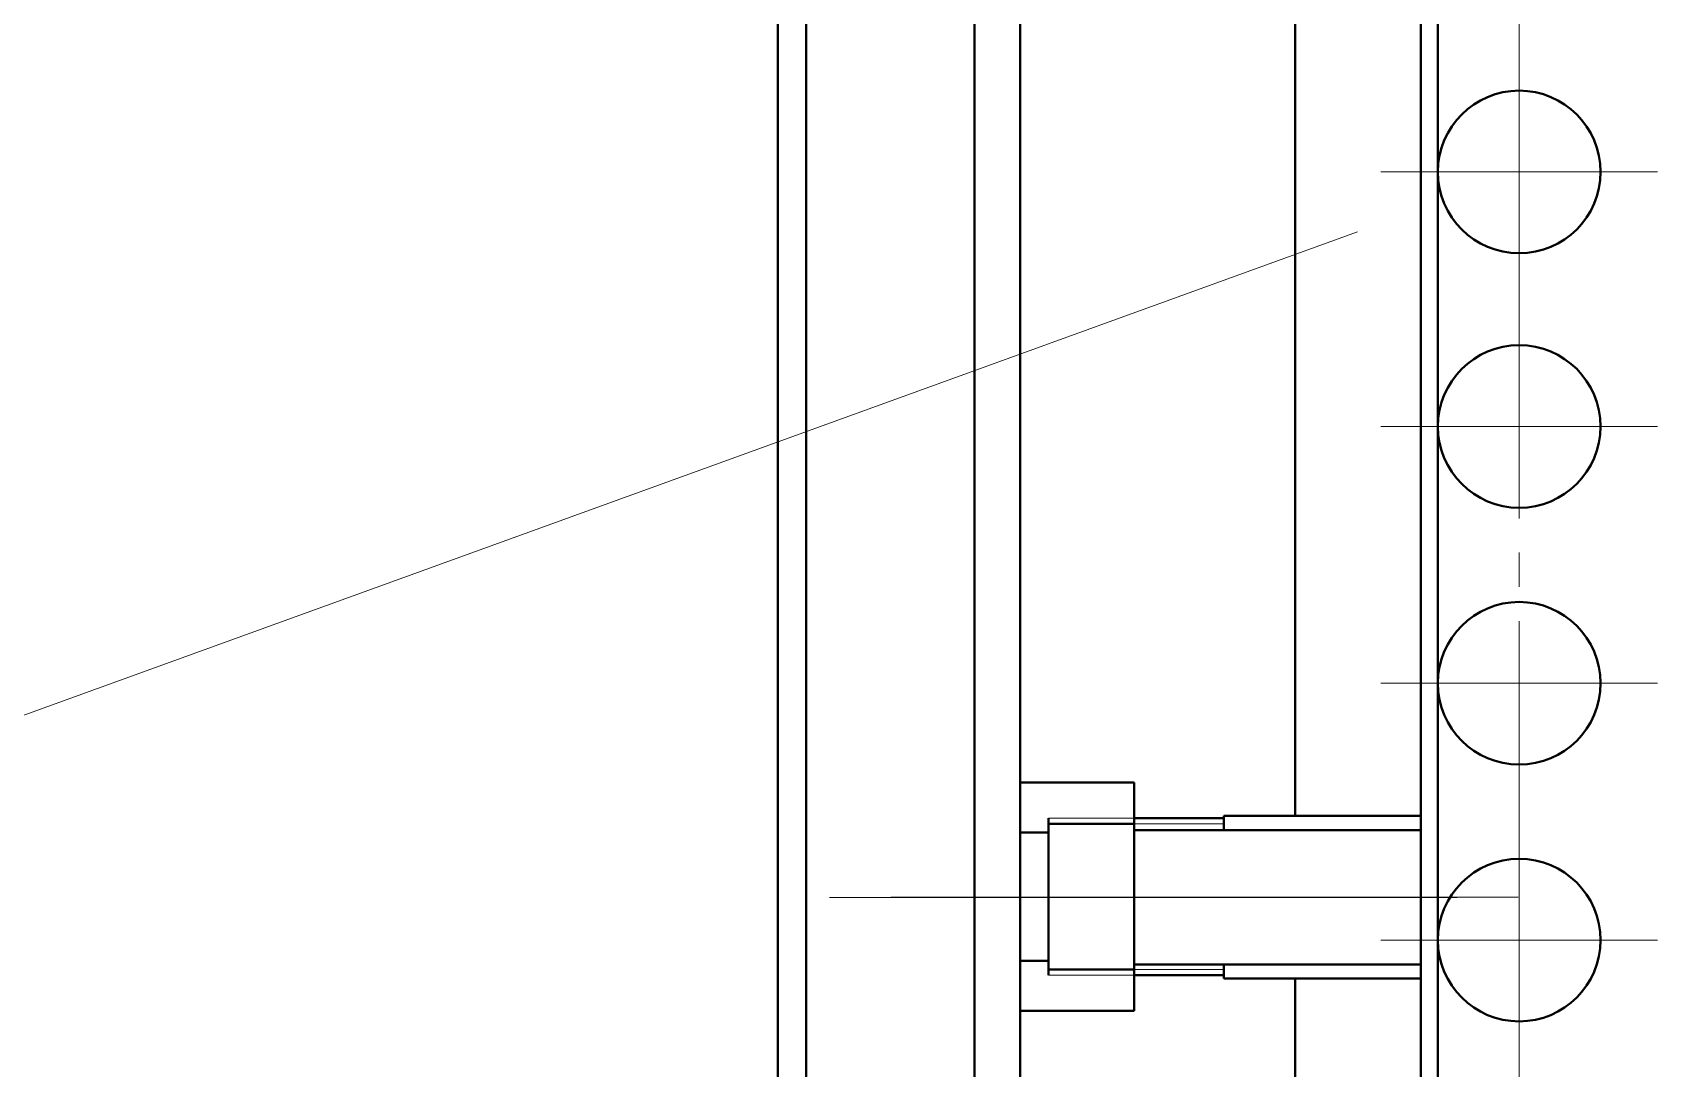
# Model space of a CAD drawing. Header units: millimetres. Extents: x 1794 to 2214, y -1115 to -518.
# Drawn here: x 1855.49 to 1883.97, y -712.96 to -694.81 of the extents above; entities that cross this region are included whole.
import ezdxf

# ---------------------------------------------------------------- set-up
doc = ezdxf.new("R2010")
doc.units = ezdxf.units.MM
doc.linetypes.add('JIS_08_11', pattern=[12.8, 11, -0.6, 0.6, -0.6])
for name, color, linetype, lineweight in [('中心线', 4, 'JIS_08_11', 20), ('外壳线', 1, 'Continuous', 40), ('尺寸线', 2, 'Continuous', 20)]:
    doc.layers.add(name, color=color, linetype=linetype, lineweight=lineweight)

msp = doc.modelspace()

# ---------------------------------------------------------------- linework, layer by layer
at = {"layer": '中心线'}
for p, q in [((1881.547, -754.526), (1881.547, -656.804)), ((1879.122, -697.255), (1883.971, -697.255)), ((1879.122, -697.255), (1883.971, -697.255)), ((1879.122, -697.255), (1883.971, -697.255)), ((1879.122, -697.255), (1883.971, -697.255)), ((1879.122, -697.255), (1883.971, -697.255)), ((1879.122, -697.255), (1883.971, -697.255)), ((1879.122, -697.255), (1883.971, -697.255)), ((1879.122, -697.255), (1883.971, -697.255)), ((1879.122, -697.255), (1883.971, -697.255)), ((1879.122, -697.255), (1883.971, -697.255)), ((1879.122, -697.255), (1883.971, -697.255)), ((1879.122, -697.255), (1883.971, -697.255)), ((1879.122, -697.255), (1883.971, -697.255)), ((1879.122, -697.255), (1883.971, -697.255)), ((1879.122, -697.255), (1883.971, -697.255)), ((1879.122, -697.255), (1883.971, -697.255)), ((1879.122, -697.255), (1883.971, -697.255)), ((1879.122, -697.255), (1883.971, -697.255)), ((1879.122, -697.255), (1883.971, -697.255)), ((1879.122, -697.255), (1883.971, -697.255)), ((1879.122, -697.255), (1883.971, -697.255)), ((1879.122, -697.255), (1883.971, -697.255)), ((1879.122, -697.255), (1883.971, -697.255)), ((1879.122, -697.255), (1883.971, -697.255)), ((1879.122, -697.255), (1883.971, -697.255)), ((1879.122, -697.255), (1883.971, -697.255)), ((1879.122, -697.255), (1883.971, -697.255)), ((1879.122, -697.255), (1883.971, -697.255)), ((1879.122, -697.255), (1883.971, -697.255)), ((1879.122, -697.255), (1883.971, -697.255)), ((1879.122, -697.255), (1883.971, -697.255)), ((1879.122, -697.255), (1883.971, -697.255)), ((1879.122, -697.255), (1883.971, -697.255)), ((1879.122, -697.255), (1883.971, -697.255)), ((1879.122, -697.255), (1883.971, -697.255)), ((1879.122, -697.255), (1883.971, -697.255)), ((1879.122, -697.255), (1883.971, -697.255)), ((1879.122, -697.255), (1883.971, -697.255)), ((1879.122, -697.255), (1883.971, -697.255)), ((1879.122, -697.255), (1883.971, -697.255)), ((1879.122, -697.255), (1883.971, -697.255)), ((1879.122, -697.255), (1883.971, -697.255)), ((1879.122, -697.255), (1883.971, -697.255)), ((1879.122, -697.255), (1883.971, -697.255)), ((1879.122, -697.255), (1883.971, -697.255)), ((1879.122, -697.255), (1883.971, -697.255)), ((1879.122, -697.255), (1883.971, -697.255)), ((1879.122, -697.255), (1883.971, -697.255)), ((1879.122, -697.255), (1883.971, -697.255)), ((1879.122, -697.255), (1883.971, -697.255)), ((1879.122, -697.255), (1883.971, -697.255)), ((1879.122, -697.255), (1883.971, -697.255)), ((1879.122, -697.255), (1883.971, -697.255)), ((1879.122, -697.255), (1883.971, -697.255)), ((1879.122, -697.255), (1883.971, -697.255)), ((1879.122, -697.255), (1883.971, -697.255)), ((1879.122, -697.255), (1883.971, -697.255)), ((1879.122, -697.255), (1883.971, -697.255)), ((1879.122, -697.255), (1883.971, -697.255)), ((1879.122, -697.255), (1883.971, -697.255)), ((1879.122, -697.255), (1883.971, -697.255)), ((1879.122, -697.255), (1883.971, -697.255)), ((1879.122, -697.255), (1883.971, -697.255)), ((1879.122, -697.255), (1883.971, -697.255)), ((1879.122, -697.255), (1883.971, -697.255)), ((1879.122, -697.255), (1883.971, -697.255)), ((1879.122, -697.255), (1883.971, -697.255)), ((1879.122, -697.255), (1883.971, -697.255)), ((1879.122, -697.255), (1883.971, -697.255)), ((1879.122, -697.255), (1883.971, -697.255)), ((1879.122, -697.255), (1883.971, -697.255)), ((1879.122, -697.255), (1883.971, -697.255)), ((1879.122, -697.255), (1883.971, -697.255)), ((1879.122, -697.255), (1883.971, -697.255)), ((1879.122, -697.255), (1883.971, -697.255)), ((1879.122, -697.255), (1883.971, -697.255)), ((1879.122, -697.255), (1883.971, -697.255)), ((1879.122, -697.255), (1883.971, -697.255)), ((1879.122, -697.255), (1883.971, -697.255)), ((1879.122, -697.255), (1883.971, -697.255)), ((1879.122, -697.255), (1883.971, -697.255)), ((1879.122, -697.255), (1883.971, -697.255)), ((1879.122, -697.255), (1883.971, -697.255)), ((1879.122, -697.255), (1883.971, -697.255)), ((1879.122, -697.255), (1883.971, -697.255)), ((1879.122, -697.255), (1883.971, -697.255)), ((1879.122, -697.255), (1883.971, -697.255)), ((1879.122, -697.255), (1883.971, -697.255)), ((1879.122, -697.255), (1883.971, -697.255)), ((1879.122, -697.255), (1883.971, -697.255)), ((1879.122, -697.255), (1883.971, -697.255)), ((1879.122, -697.255), (1883.971, -697.255)), ((1879.122, -697.255), (1883.971, -697.255)), ((1879.122, -697.255), (1883.971, -697.255)), ((1879.122, -697.255), (1883.971, -697.255)), ((1879.122, -697.255), (1883.971, -697.255)), ((1879.122, -697.255), (1883.971, -697.255)), ((1879.122, -697.255), (1883.971, -697.255)), ((1879.122, -697.255), (1883.971, -697.255)), ((1879.122, -697.255), (1883.971, -697.255)), ((1879.122, -701.715), (1883.971, -701.715)), ((1879.122, -701.715), (1883.971, -701.715)), ((1879.122, -701.715), (1883.971, -701.715)), ((1879.122, -701.715), (1883.971, -701.715)), ((1879.122, -701.715), (1883.971, -701.715)), ((1879.122, -701.715), (1883.971, -701.715)), ((1879.122, -701.715), (1883.971, -701.715)), ((1879.122, -701.715), (1883.971, -701.715)), ((1879.122, -701.715), (1883.971, -701.715)), ((1879.122, -701.715), (1883.971, -701.715)), ((1879.122, -701.715), (1883.971, -701.715)), ((1879.122, -701.715), (1883.971, -701.715)), ((1879.122, -701.715), (1883.971, -701.715)), ((1879.122, -701.715), (1883.971, -701.715)), ((1879.122, -701.715), (1883.971, -701.715)), ((1879.122, -701.715), (1883.971, -701.715)), ((1879.122, -701.715), (1883.971, -701.715)), ((1879.122, -701.715), (1883.971, -701.715)), ((1879.122, -701.715), (1883.971, -701.715)), ((1879.122, -701.715), (1883.971, -701.715)), ((1879.122, -701.715), (1883.971, -701.715)), ((1879.122, -701.715), (1883.971, -701.715)), ((1879.122, -701.715), (1883.971, -701.715)), ((1879.122, -701.715), (1883.971, -701.715)), ((1879.122, -701.715), (1883.971, -701.715)), ((1879.122, -701.715), (1883.971, -701.715)), ((1879.122, -701.715), (1883.971, -701.715)), ((1879.122, -701.715), (1883.971, -701.715)), ((1879.122, -701.715), (1883.971, -701.715)), ((1879.122, -701.715), (1883.971, -701.715)), ((1879.122, -701.715), (1883.971, -701.715)), ((1879.122, -701.715), (1883.971, -701.715)), ((1879.122, -701.715), (1883.971, -701.715)), ((1879.122, -701.715), (1883.971, -701.715)), ((1879.122, -701.715), (1883.971, -701.715)), ((1879.122, -701.715), (1883.971, -701.715)), ((1879.122, -701.715), (1883.971, -701.715)), ((1879.122, -701.715), (1883.971, -701.715)), ((1879.122, -701.715), (1883.971, -701.715)), ((1879.122, -701.715), (1883.971, -701.715)), ((1879.122, -701.715), (1883.971, -701.715)), ((1879.122, -701.715), (1883.971, -701.715)), ((1879.122, -701.715), (1883.971, -701.715)), ((1879.122, -701.715), (1883.971, -701.715)), ((1879.122, -701.715), (1883.971, -701.715)), ((1879.122, -701.715), (1883.971, -701.715)), ((1879.122, -701.715), (1883.971, -701.715)), ((1879.122, -701.715), (1883.971, -701.715)), ((1879.122, -701.715), (1883.971, -701.715)), ((1879.122, -701.715), (1883.971, -701.715)), ((1879.122, -701.715), (1883.971, -701.715)), ((1879.122, -701.715), (1883.971, -701.715)), ((1879.122, -701.715), (1883.971, -701.715)), ((1879.122, -701.715), (1883.971, -701.715)), ((1879.122, -701.715), (1883.971, -701.715)), ((1879.122, -701.715), (1883.971, -701.715)), ((1879.122, -701.715), (1883.971, -701.715)), ((1879.122, -701.715), (1883.971, -701.715)), ((1879.122, -701.715), (1883.971, -701.715)), ((1879.122, -701.715), (1883.971, -701.715)), ((1879.122, -701.715), (1883.971, -701.715)), ((1879.122, -701.715), (1883.971, -701.715)), ((1879.122, -701.715), (1883.971, -701.715)), ((1879.122, -701.715), (1883.971, -701.715)), ((1879.122, -701.715), (1883.971, -701.715)), ((1879.122, -701.715), (1883.971, -701.715)), ((1879.122, -701.715), (1883.971, -701.715)), ((1879.122, -701.715), (1883.971, -701.715)), ((1879.122, -701.715), (1883.971, -701.715)), ((1879.122, -701.715), (1883.971, -701.715)), ((1879.122, -701.715), (1883.971, -701.715)), ((1879.122, -701.715), (1883.971, -701.715)), ((1879.122, -701.715), (1883.971, -701.715)), ((1879.122, -701.715), (1883.971, -701.715)), ((1879.122, -701.715), (1883.971, -701.715)), ((1879.122, -701.715), (1883.971, -701.715)), ((1879.122, -701.715), (1883.971, -701.715)), ((1879.122, -701.715), (1883.971, -701.715)), ((1879.122, -701.715), (1883.971, -701.715)), ((1879.122, -701.715), (1883.971, -701.715)), ((1879.122, -701.715), (1883.971, -701.715)), ((1879.122, -701.715), (1883.971, -701.715)), ((1879.122, -701.715), (1883.971, -701.715)), ((1879.122, -701.715), (1883.971, -701.715)), ((1879.122, -701.715), (1883.971, -701.715)), ((1879.122, -701.715), (1883.971, -701.715)), ((1879.122, -701.715), (1883.971, -701.715)), ((1879.122, -701.715), (1883.971, -701.715)), ((1879.122, -701.715), (1883.971, -701.715)), ((1879.122, -701.715), (1883.971, -701.715)), ((1879.122, -701.715), (1883.971, -701.715)), ((1879.122, -701.715), (1883.971, -701.715)), ((1879.122, -701.715), (1883.971, -701.715)), ((1879.122, -701.715), (1883.971, -701.715)), ((1879.122, -701.715), (1883.971, -701.715)), ((1879.122, -701.715), (1883.971, -701.715)), ((1879.122, -701.715), (1883.971, -701.715)), ((1879.122, -701.715), (1883.971, -701.715)), ((1879.122, -701.715), (1883.971, -701.715)), ((1879.122, -701.715), (1883.971, -701.715)), ((1879.122, -706.215), (1883.971, -706.215)), ((1879.122, -706.215), (1883.971, -706.215)), ((1879.122, -706.215), (1883.971, -706.215)), ((1879.122, -706.215), (1883.971, -706.215)), ((1879.122, -706.215), (1883.971, -706.215)), ((1879.122, -706.215), (1883.971, -706.215)), ((1879.122, -706.215), (1883.971, -706.215)), ((1879.122, -706.215), (1883.971, -706.215)), ((1879.122, -706.215), (1883.971, -706.215)), ((1879.122, -706.215), (1883.971, -706.215)), ((1879.122, -706.215), (1883.971, -706.215)), ((1879.122, -706.215), (1883.971, -706.215)), ((1879.122, -706.215), (1883.971, -706.215)), ((1879.122, -706.215), (1883.971, -706.215)), ((1879.122, -706.215), (1883.971, -706.215)), ((1879.122, -706.215), (1883.971, -706.215)), ((1879.122, -706.215), (1883.971, -706.215)), ((1879.122, -706.215), (1883.971, -706.215)), ((1879.122, -706.215), (1883.971, -706.215)), ((1879.122, -706.215), (1883.971, -706.215)), ((1879.122, -706.215), (1883.971, -706.215)), ((1879.122, -706.215), (1883.971, -706.215)), ((1879.122, -706.215), (1883.971, -706.215)), ((1879.122, -706.215), (1883.971, -706.215)), ((1879.122, -706.215), (1883.971, -706.215)), ((1879.122, -706.215), (1883.971, -706.215)), ((1879.122, -706.215), (1883.971, -706.215)), ((1879.122, -706.215), (1883.971, -706.215)), ((1879.122, -706.215), (1883.971, -706.215)), ((1879.122, -706.215), (1883.971, -706.215)), ((1879.122, -706.215), (1883.971, -706.215)), ((1879.122, -706.215), (1883.971, -706.215)), ((1879.122, -706.215), (1883.971, -706.215)), ((1879.122, -706.215), (1883.971, -706.215)), ((1879.122, -706.215), (1883.971, -706.215)), ((1879.122, -706.215), (1883.971, -706.215)), ((1879.122, -706.215), (1883.971, -706.215)), ((1879.122, -706.215), (1883.971, -706.215)), ((1879.122, -706.215), (1883.971, -706.215)), ((1879.122, -706.215), (1883.971, -706.215)), ((1879.122, -706.215), (1883.971, -706.215)), ((1879.122, -706.215), (1883.971, -706.215)), ((1879.122, -706.215), (1883.971, -706.215)), ((1879.122, -706.215), (1883.971, -706.215)), ((1879.122, -706.215), (1883.971, -706.215)), ((1879.122, -706.215), (1883.971, -706.215)), ((1879.122, -706.215), (1883.971, -706.215)), ((1879.122, -706.215), (1883.971, -706.215)), ((1879.122, -706.215), (1883.971, -706.215)), ((1879.122, -706.215), (1883.971, -706.215)), ((1879.122, -706.215), (1883.971, -706.215)), ((1879.122, -706.215), (1883.971, -706.215)), ((1879.122, -706.215), (1883.971, -706.215)), ((1879.122, -706.215), (1883.971, -706.215)), ((1879.122, -706.215), (1883.971, -706.215)), ((1879.122, -706.215), (1883.971, -706.215)), ((1879.122, -706.215), (1883.971, -706.215)), ((1879.122, -706.215), (1883.971, -706.215)), ((1879.122, -706.215), (1883.971, -706.215)), ((1879.122, -706.215), (1883.971, -706.215)), ((1879.122, -706.215), (1883.971, -706.215)), ((1879.122, -706.215), (1883.971, -706.215)), ((1879.122, -706.215), (1883.971, -706.215)), ((1879.122, -706.215), (1883.971, -706.215)), ((1879.122, -706.215), (1883.971, -706.215)), ((1879.122, -706.215), (1883.971, -706.215)), ((1879.122, -706.215), (1883.971, -706.215)), ((1879.122, -706.215), (1883.971, -706.215)), ((1879.122, -706.215), (1883.971, -706.215)), ((1879.122, -706.215), (1883.971, -706.215)), ((1879.122, -706.215), (1883.971, -706.215)), ((1879.122, -706.215), (1883.971, -706.215)), ((1879.122, -706.215), (1883.971, -706.215)), ((1879.122, -706.215), (1883.971, -706.215)), ((1879.122, -706.215), (1883.971, -706.215)), ((1879.122, -706.215), (1883.971, -706.215)), ((1879.122, -706.215), (1883.971, -706.215)), ((1879.122, -706.215), (1883.971, -706.215)), ((1879.122, -706.215), (1883.971, -706.215)), ((1879.122, -706.215), (1883.971, -706.215)), ((1879.122, -706.215), (1883.971, -706.215)), ((1879.122, -706.215), (1883.971, -706.215)), ((1879.122, -706.215), (1883.971, -706.215)), ((1879.122, -706.215), (1883.971, -706.215)), ((1879.122, -706.215), (1883.971, -706.215)), ((1879.122, -706.215), (1883.971, -706.215)), ((1879.122, -706.215), (1883.971, -706.215)), ((1879.122, -706.215), (1883.971, -706.215)), ((1879.122, -706.215), (1883.971, -706.215)), ((1879.122, -706.215), (1883.971, -706.215)), ((1879.122, -706.215), (1883.971, -706.215)), ((1879.122, -706.215), (1883.971, -706.215)), ((1879.122, -706.215), (1883.971, -706.215)), ((1879.122, -706.215), (1883.971, -706.215)), ((1879.122, -706.215), (1883.971, -706.215)), ((1879.122, -706.215), (1883.971, -706.215)), ((1879.122, -706.215), (1883.971, -706.215)), ((1879.122, -706.215), (1883.971, -706.215)), ((1879.122, -706.215), (1883.971, -706.215)), ((1879.122, -706.215), (1883.971, -706.215)), ((1869.458, -709.968), (1880.655, -709.968)), ((1870.531, -709.965), (1881.729, -709.965)), ((1879.122, -710.715), (1883.971, -710.715))]:
    msp.add_line(p, q, dxfattribs=at)
at = {"layer": '外壳线'}
for p, q in [((1871.998, -633.997), (1871.998, -752.468)), ((1872.798, -633.997), (1872.798, -752.468)), ((1868.551, -642.739), (1868.548, -754.098)), ((1869.048, -644.045), (1869.048, -754.098)), ((1877.622, -656.851), (1877.622, -708.54)), ((1879.822, -656.851), (1879.822, -756.286)), ((1880.122, -656.851), (1880.122, -756.286)), ((1872.797, -707.954), (1872.797, -711.954)), ((1872.797, -707.954), (1874.797, -707.954)), ((1874.797, -707.954), (1874.797, -711.954)), ((1873.297, -708.579), (1873.297, -711.329)), ((1874.797, -708.679), (1873.297, -708.679)), ((1874.797, -708.579), (1876.37, -708.579)), ((1879.822, -708.54), (1876.37, -708.54)), ((1876.37, -708.54), (1876.37, -708.79)), ((1873.297, -708.829), (1872.797, -708.829)), ((1879.822, -708.79), (1874.797, -708.79)), ((1873.297, -711.079), (1872.797, -711.079)), ((1874.798, -711.229), (1873.297, -711.229)), ((1874.797, -711.14), (1879.822, -711.14)), ((1876.37, -711.14), (1876.37, -711.39)), ((1874.797, -711.329), (1876.37, -711.329)), ((1876.37, -711.39), (1879.822, -711.39)), ((1877.622, -711.39), (1877.622, -756.286)), ((1872.797, -711.954), (1874.797, -711.954))]:
    msp.add_line(p, q, dxfattribs=at)
for centre in [(1881.547, -697.255), (1881.547, -697.255), (1881.547, -697.255), (1881.547, -697.255), (1881.547, -697.255), (1881.547, -697.255), (1881.547, -697.255), (1881.547, -697.255), (1881.547, -697.255), (1881.547, -697.255), (1881.547, -697.255), (1881.547, -697.255), (1881.547, -697.255), (1881.547, -697.255), (1881.547, -697.255), (1881.547, -697.255), (1881.547, -697.255), (1881.547, -697.255), (1881.547, -697.255), (1881.547, -697.255), (1881.547, -697.255), (1881.547, -697.255), (1881.547, -697.255), (1881.547, -697.255), (1881.547, -697.255), (1881.547, -697.255), (1881.547, -697.255), (1881.547, -697.255), (1881.547, -697.255), (1881.547, -697.255), (1881.547, -697.255), (1881.547, -697.255), (1881.547, -697.255), (1881.547, -697.255), (1881.547, -697.255), (1881.547, -697.255), (1881.547, -697.255), (1881.547, -697.255), (1881.547, -697.255), (1881.547, -697.255), (1881.547, -697.255), (1881.547, -697.255), (1881.547, -697.255), (1881.547, -697.255), (1881.547, -697.255), (1881.547, -697.255), (1881.547, -697.255), (1881.547, -697.255), (1881.547, -697.255), (1881.547, -697.255), (1881.547, -697.255), (1881.547, -697.255), (1881.547, -697.255), (1881.547, -697.255), (1881.547, -697.255), (1881.547, -697.255), (1881.547, -697.255), (1881.547, -697.255), (1881.547, -697.255), (1881.547, -697.255), (1881.547, -697.255), (1881.547, -697.255), (1881.547, -697.255), (1881.547, -697.255), (1881.547, -697.255), (1881.547, -697.255), (1881.547, -697.255), (1881.547, -697.255), (1881.547, -697.255), (1881.547, -697.255), (1881.547, -697.255), (1881.547, -697.255), (1881.547, -697.255), (1881.547, -697.255), (1881.547, -697.255), (1881.547, -697.255), (1881.547, -697.255), (1881.547, -697.255), (1881.547, -697.255), (1881.547, -697.255), (1881.547, -697.255), (1881.547, -697.255), (1881.547, -697.255), (1881.547, -697.255), (1881.547, -697.255), (1881.547, -697.255), (1881.547, -697.255), (1881.547, -697.255), (1881.547, -697.255), (1881.547, -697.255), (1881.547, -697.255), (1881.547, -697.255), (1881.547, -697.255), (1881.547, -697.255), (1881.547, -697.255), (1881.547, -697.255), (1881.547, -697.255), (1881.547, -697.255), (1881.547, -697.255), (1881.547, -697.255), (1881.547, -701.715), (1881.547, -701.715), (1881.547, -701.715), (1881.547, -701.715), (1881.547, -701.715), (1881.547, -701.715), (1881.547, -701.715), (1881.547, -701.715), (1881.547, -701.715), (1881.547, -701.715), (1881.547, -701.715), (1881.547, -701.715), (1881.547, -701.715), (1881.547, -701.715), (1881.547, -701.715), (1881.547, -701.715), (1881.547, -701.715), (1881.547, -701.715), (1881.547, -701.715), (1881.547, -701.715), (1881.547, -701.715), (1881.547, -701.715), (1881.547, -701.715), (1881.547, -701.715), (1881.547, -701.715), (1881.547, -701.715), (1881.547, -701.715), (1881.547, -701.715), (1881.547, -701.715), (1881.547, -701.715), (1881.547, -701.715), (1881.547, -701.715), (1881.547, -701.715), (1881.547, -701.715), (1881.547, -701.715), (1881.547, -701.715), (1881.547, -701.715), (1881.547, -701.715), (1881.547, -701.715), (1881.547, -701.715), (1881.547, -701.715), (1881.547, -701.715), (1881.547, -701.715), (1881.547, -701.715), (1881.547, -701.715), (1881.547, -701.715), (1881.547, -701.715), (1881.547, -701.715), (1881.547, -701.715), (1881.547, -701.715), (1881.547, -701.715), (1881.547, -701.715), (1881.547, -701.715), (1881.547, -701.715), (1881.547, -701.715), (1881.547, -701.715), (1881.547, -701.715), (1881.547, -701.715), (1881.547, -701.715), (1881.547, -701.715), (1881.547, -701.715), (1881.547, -701.715), (1881.547, -701.715), (1881.547, -701.715), (1881.547, -701.715), (1881.547, -701.715), (1881.547, -701.715), (1881.547, -701.715), (1881.547, -701.715), (1881.547, -701.715), (1881.547, -701.715), (1881.547, -701.715), (1881.547, -701.715), (1881.547, -701.715), (1881.547, -701.715), (1881.547, -701.715), (1881.547, -701.715), (1881.547, -701.715), (1881.547, -701.715), (1881.547, -701.715), (1881.547, -701.715), (1881.547, -701.715), (1881.547, -701.715), (1881.547, -701.715), (1881.547, -701.715), (1881.547, -701.715), (1881.547, -701.715), (1881.547, -701.715), (1881.547, -701.715), (1881.547, -701.715), (1881.547, -701.715), (1881.547, -701.715), (1881.547, -701.715), (1881.547, -701.715), (1881.547, -701.715), (1881.547, -701.715), (1881.547, -701.715), (1881.547, -701.715), (1881.547, -701.715), (1881.547, -701.715), (1881.547, -706.215), (1881.547, -706.215), (1881.547, -706.215), (1881.547, -706.215), (1881.547, -706.215), (1881.547, -706.215), (1881.547, -706.215), (1881.547, -706.215), (1881.547, -706.215), (1881.547, -706.215), (1881.547, -706.215), (1881.547, -706.215), (1881.547, -706.215), (1881.547, -706.215), (1881.547, -706.215), (1881.547, -706.215), (1881.547, -706.215), (1881.547, -706.215), (1881.547, -706.215), (1881.547, -706.215), (1881.547, -706.215), (1881.547, -706.215), (1881.547, -706.215), (1881.547, -706.215), (1881.547, -706.215), (1881.547, -706.215), (1881.547, -706.215), (1881.547, -706.215), (1881.547, -706.215), (1881.547, -706.215), (1881.547, -706.215), (1881.547, -706.215), (1881.547, -706.215), (1881.547, -706.215), (1881.547, -706.215), (1881.547, -706.215), (1881.547, -706.215), (1881.547, -706.215), (1881.547, -706.215), (1881.547, -706.215), (1881.547, -706.215), (1881.547, -706.215), (1881.547, -706.215), (1881.547, -706.215), (1881.547, -706.215), (1881.547, -706.215), (1881.547, -706.215), (1881.547, -706.215), (1881.547, -706.215), (1881.547, -706.215), (1881.547, -706.215), (1881.547, -706.215), (1881.547, -706.215), (1881.547, -706.215), (1881.547, -706.215), (1881.547, -706.215), (1881.547, -706.215), (1881.547, -706.215), (1881.547, -706.215), (1881.547, -706.215), (1881.547, -706.215), (1881.547, -706.215), (1881.547, -706.215), (1881.547, -706.215), (1881.547, -706.215), (1881.547, -706.215), (1881.547, -706.215), (1881.547, -706.215), (1881.547, -706.215), (1881.547, -706.215), (1881.547, -706.215), (1881.547, -706.215), (1881.547, -706.215), (1881.547, -706.215), (1881.547, -706.215), (1881.547, -706.215), (1881.547, -706.215), (1881.547, -706.215), (1881.547, -706.215), (1881.547, -706.215), (1881.547, -706.215), (1881.547, -706.215), (1881.547, -706.215), (1881.547, -706.215), (1881.547, -706.215), (1881.547, -706.215), (1881.547, -706.215), (1881.547, -706.215), (1881.547, -706.215), (1881.547, -706.215), (1881.547, -706.215), (1881.547, -706.215), (1881.547, -706.215), (1881.547, -706.215), (1881.547, -706.215), (1881.547, -706.215), (1881.547, -706.215), (1881.547, -706.215), (1881.547, -706.215), (1881.547, -706.215), (1881.547, -710.715), (1881.547, -710.715), (1881.547, -710.715), (1881.547, -710.715), (1881.547, -710.715), (1881.547, -710.715), (1881.547, -710.715), (1881.547, -710.715), (1881.547, -710.715), (1881.547, -710.715), (1881.547, -710.715), (1881.547, -710.715), (1881.547, -710.715), (1881.547, -710.715), (1881.547, -710.715), (1881.547, -710.715), (1881.547, -710.715), (1881.547, -710.715), (1881.547, -710.715), (1881.547, -710.715), (1881.547, -710.715), (1881.547, -710.715), (1881.547, -710.715), (1881.547, -710.715), (1881.547, -710.715), (1881.547, -710.715), (1881.547, -710.715), (1881.547, -710.715), (1881.547, -710.715), (1881.547, -710.715), (1881.547, -710.715), (1881.547, -710.715), (1881.547, -710.715), (1881.547, -710.715), (1881.547, -710.715), (1881.547, -710.715), (1881.547, -710.715), (1881.547, -710.715), (1881.547, -710.715), (1881.547, -710.715), (1881.547, -710.715), (1881.547, -710.715), (1881.547, -710.715), (1881.547, -710.715), (1881.547, -710.715), (1881.547, -710.715), (1881.547, -710.715), (1881.547, -710.715), (1881.547, -710.715), (1881.547, -710.715), (1881.547, -710.715), (1881.547, -710.715), (1881.547, -710.715), (1881.547, -710.715), (1881.547, -710.715), (1881.547, -710.715), (1881.547, -710.715), (1881.547, -710.715), (1881.547, -710.715), (1881.547, -710.715), (1881.547, -710.715), (1881.547, -710.715), (1881.547, -710.715), (1881.547, -710.715), (1881.547, -710.715), (1881.547, -710.715), (1881.547, -710.715), (1881.547, -710.715), (1881.547, -710.715), (1881.547, -710.715), (1881.547, -710.715), (1881.547, -710.715), (1881.547, -710.715), (1881.547, -710.715), (1881.547, -710.715), (1881.547, -710.715), (1881.547, -710.715), (1881.547, -710.715), (1881.547, -710.715), (1881.547, -710.715), (1881.547, -710.715), (1881.547, -710.715), (1881.547, -710.715), (1881.547, -710.715), (1881.547, -710.715), (1881.547, -710.715), (1881.547, -710.715), (1881.547, -710.715), (1881.547, -710.715), (1881.547, -710.715), (1881.547, -710.715), (1881.547, -710.715), (1881.547, -710.715), (1881.547, -710.715), (1881.547, -710.715), (1881.547, -710.715), (1881.547, -710.715), (1881.547, -710.715), (1881.547, -710.715), (1881.547, -710.715)]:
    msp.add_circle(centre, 1.425, dxfattribs=at)
at = {"layer": '尺寸线'}
for p, q in [((1841.853, -711.653), (1878.715, -698.306)), ((1874.797, -708.579), (1873.297, -708.579)), ((1874.797, -708.679), (1876.37, -708.679)), ((1874.797, -711.229), (1876.37, -711.229)), ((1874.797, -711.329), (1873.297, -711.329))]:
    msp.add_line(p, q, dxfattribs=at)

doc.saveas('drawing.dxf')
